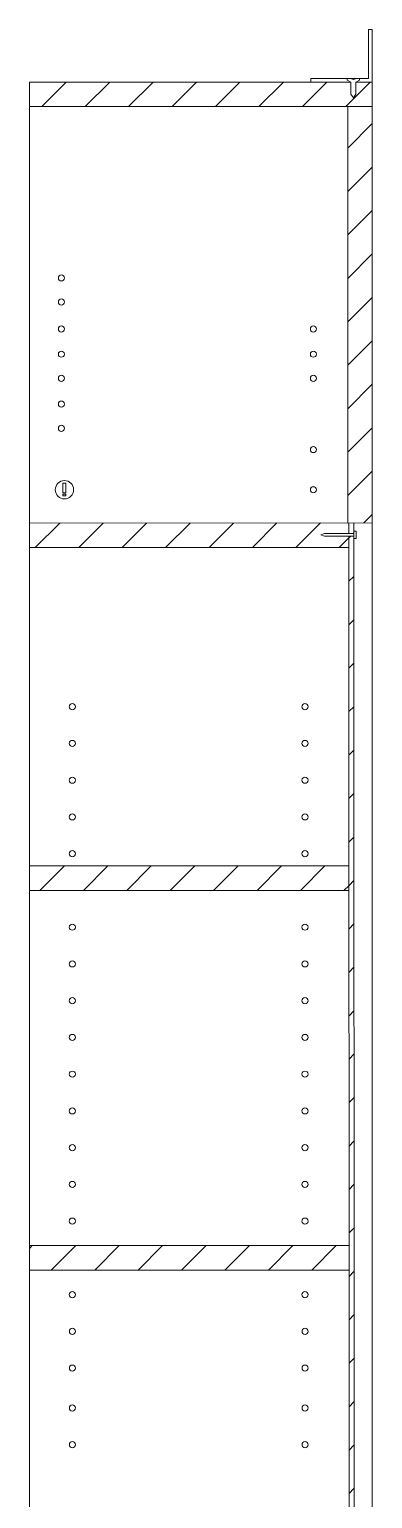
# Model space of a CAD drawing. Header units: millimetres. Extents: x -1085 to 10527, y 119 to 3003.
# Drawn here: x -1085.3 to -1057.3, y 426 to 545.9 of the extents above; entities that cross this region are included whole.
import ezdxf

# ---------------------------------------------------------------- set-up
doc = ezdxf.new("R2010")
doc.units = ezdxf.units.MM
doc.linetypes.add('CONTINUA', pattern=[0])
doc.layers.add('A-FURN', color=2, linetype='Continuous', lineweight=18)
doc.layers.add('LINEE DI SEZIONE', color=4, linetype='Continuous', lineweight=15)
pattern_1 = [(45, (-1768.0086, 33.2973), (-1.7736006, 1.7736006), [])]

msp = doc.modelspace()

# ---------------------------------------------------------------- hatches: boundary and pattern name
at = {"layer": 'LINEE DI SEZIONE'}
h = msp.add_hatch(dxfattribs=at)
h.set_pattern_fill('ANSI31', color=256, scale=0.79)
h.set_pattern_definition(pattern_1)
h.paths.add_polyline_path([(-1059.2, 409.58), (-1061.2, 409.58), (-1061.5, 409.68), (-1061.2, 409.78), (-1059.2, 409.78), (-1059.2, 410.64), (-1085.3, 410.64), (-1085.3, 408.64), (-1059.2, 408.64)])
h.paths.add_polyline_path([(-1059.19, 382.64), (-1085.29, 382.64), (-1085.29, 380.64), (-1059.19, 380.64)])
h.paths.add_polyline_path([(-1059.19, 351.64), (-1085.29, 351.64), (-1085.29, 349.64), (-1059.19, 349.64)])
h.paths.add_polyline_path([(-1059.18, 317.64), (-1085.28, 317.64), (-1085.28, 315.64), (-1059.18, 315.64), (-1059.18, 316.57), (-1061.18, 316.57), (-1061.48, 316.67), (-1061.18, 316.77), (-1059.18, 316.77)])
h.paths.add_polyline_path([(-1059.21, 446.64), (-1085.31, 446.64), (-1085.31, 444.64), (-1059.21, 444.64)])
h.paths.add_polyline_path([(-1059.21, 477.64), (-1085.31, 477.64), (-1085.31, 475.64), (-1059.21, 475.64)])
h.paths.add_polyline_path([(-1059.22, 505.64), (-1085.32, 505.63), (-1085.32, 503.64), (-1059.22, 503.64), (-1059.22, 504.57), (-1061.22, 504.57), (-1061.52, 504.67), (-1061.22, 504.77), (-1059.22, 504.77)])
h.paths.add_polyline_path([(-1057.32, 541.64), (-1058.65, 541.64), (-1058.65, 540.64), (-1058.85, 540.34), (-1059.05, 540.64), (-1059.05, 541.64), (-1062.32, 541.64), (-1085.32, 541.64), (-1085.32, 539.64), (-1057.32, 539.64)])
h.paths.add_polyline_path([(-1057.32, 539.64), (-1059.32, 539.64), (-1059.32, 505.64), (-1059.22, 505.64), (-1057.32, 505.64), (-1057.32, 506.64)])
h = msp.add_hatch(dxfattribs=at)
h.set_pattern_fill('ANSI31', color=256, scale=0.79)
h.set_pattern_definition(pattern_1)
h.paths.add_polyline_path([(-1058.82, 505.64), (-1059.22, 505.64), (-1059.22, 504.77), (-1058.82, 504.77)])
h.paths.add_polyline_path([(-1058.82, 504.37), (-1058.82, 504.37), (-1058.82, 504.57), (-1059.22, 504.57), (-1059.21, 475.64), (-1058.81, 475.67)])
h = msp.add_hatch(dxfattribs=at)
h.set_pattern_fill('ANSI31', color=256, scale=0.79)
h.set_pattern_definition(pattern_1)
h.paths.add_polyline_path([(-1058.81, 475.64), (-1059.21, 475.64), (-1059.21, 444.64), (-1058.81, 444.64)])
h = msp.add_hatch(dxfattribs=at)
h.set_pattern_fill('ANSI31', color=256, scale=0.79)
h.set_pattern_definition(pattern_1)
h.paths.add_polyline_path([(-1058.81, 444.64), (-1059.21, 444.64), (-1059.2, 409.78), (-1058.8, 409.78), (-1058.8, 409.98)])

# ---------------------------------------------------------------- linework, layer by layer
at = {"layer": 'A-FURN'}
for p, q in [((-1057.62, 545.94), (-1057.62, 541.94)), ((-1057.32, 545.94), (-1057.62, 545.94)), ((-1057.32, 545.94), (-1057.32, 541.64)), ((-1085.32, 541.64), (-1059.05, 541.64)), ((-1062.32, 541.64), (-1062.32, 541.94)), ((-1062.32, 541.94), (-1057.62, 541.94)), ((-1059.05, 541.64), (-1062.32, 541.64)), ((-1059.35, 541.94), (-1059.35, 541.79)), ((-1059.35, 541.94), (-1058.35, 541.94)), ((-1059.05, 541.64), (-1059.35, 541.79)), ((-1059.1, 541.94), (-1058.85, 541.84)), ((-1059.05, 541.64), (-1059.05, 540.64)), ((-1058.6, 541.94), (-1058.85, 541.84)), ((-1058.65, 541.64), (-1058.35, 541.79)), ((-1058.65, 541.64), (-1057.32, 541.64)), ((-1058.65, 541.64), (-1058.65, 540.64)), ((-1057.32, 541.64), (-1058.65, 541.64)), ((-1058.35, 541.94), (-1058.35, 541.79)), ((-1059.05, 540.64), (-1058.85, 540.34)), ((-1058.85, 540.34), (-1058.65, 540.64)), ((-1057.32, 539.64), (-1085.32, 539.64)), ((-1059.32, 505.64), (-1059.32, 539.64)), ((-1061.22, 504.77), (-1061.52, 504.67)), ((-1061.52, 504.67), (-1061.22, 504.57)), ((-1058.82, 504.77), (-1061.22, 504.77)), ((-1058.82, 504.57), (-1061.22, 504.57)), ((-1058.62, 504.97), (-1058.82, 504.97)), ((-1058.82, 504.97), (-1058.82, 504.37)), ((-1058.82, 504.37), (-1058.62, 504.37)), ((-1058.62, 504.37), (-1058.62, 504.97)), ((-1059.22, 503.64), (-1085.32, 503.64)), ((-1059.21, 477.64), (-1085.31, 477.64)), ((-1059.21, 475.64), (-1085.31, 475.64)), ((-1059.21, 446.64), (-1085.31, 446.64)), ((-1059.21, 444.64), (-1085.31, 444.64))]:
    msp.add_line(p, q, dxfattribs=at)
at = {"layer": 'A-FURN', "linetype": 'CONTINUA', "ltscale": 0.1}
for p, q in [((-1057.32, 505.64), (-1085.32, 505.63)), ((-1059.22, 505.64), (-1059.22, 504.77)), ((-1058.82, 505.64), (-1058.78, 314.64)), ((-1059.22, 504.57), (-1059.2, 409.78))]:
    msp.add_line(p, q, dxfattribs=at)
at = {"layer": 'A-FURN'}
msp.add_lwpolyline([(-1085.28, 304.64), (-1085.32, 506.64), (-1085.32, 541.64)], dxfattribs=at)
at = {"layer": 'A-FURN', "linetype": 'CONTINUA', "ltscale": 0.1}
msp.add_lwpolyline([(-1057.32, 541.64), (-1057.32, 506.64), (-1057.28, 315.64)], dxfattribs=at)
at = {"layer": 'A-FURN'}
for points in [[(-1082.58, 508.89), (-1082.35, 508.89), (-1082.35, 508.11), (-1082.58, 508.11)], [(-1082.58, 507.99), (-1082.35, 507.99), (-1082.35, 507.86), (-1082.58, 507.86)]]:
    msp.add_lwpolyline(points, close=True, dxfattribs=at)
for centre, radius in [((-1082.7, 525.65), 0.25), ((-1082.7, 523.68), 0.25), ((-1082.7, 521.48), 0.25), ((-1062.12, 521.48), 0.25), ((-1082.7, 519.42), 0.25), ((-1062.12, 519.42), 0.25), ((-1082.7, 517.45), 0.25), ((-1062.12, 517.45), 0.25), ((-1082.7, 515.34), 0.25), ((-1082.7, 513.37), 0.25), ((-1062.12, 511.63), 0.25), ((-1082.45, 508.35), 0.749), ((-1062.12, 508.35), 0.25)]:
    msp.add_circle(centre, radius, dxfattribs=at)
at = {"layer": 'A-FURN', "linetype": 'CONTINUA', "ltscale": 0.1}
for centre in [(-1081.81, 490.64), (-1062.81, 490.64), (-1081.81, 487.64), (-1062.81, 487.64), (-1081.81, 484.64), (-1062.81, 484.64), (-1081.81, 481.64), (-1062.81, 481.64), (-1081.81, 478.64), (-1062.81, 478.64), (-1081.81, 472.64), (-1062.81, 472.64), (-1081.81, 469.64), (-1062.81, 469.64), (-1081.81, 466.64), (-1062.81, 466.64), (-1081.81, 463.64), (-1062.81, 463.64), (-1081.81, 460.64), (-1062.81, 460.64), (-1081.81, 457.64), (-1062.81, 457.64), (-1081.81, 454.64), (-1062.81, 454.64), (-1081.81, 451.64), (-1062.81, 451.64), (-1081.81, 448.64), (-1062.81, 448.64), (-1081.81, 442.64), (-1062.81, 442.64), (-1081.8, 439.64), (-1062.8, 439.64), (-1081.8, 436.64), (-1062.8, 436.64), (-1081.8, 433.39), (-1062.8, 433.39), (-1081.8, 430.39), (-1062.8, 430.39)]:
    msp.add_circle(centre, 0.25, dxfattribs=at)

doc.saveas('drawing.dxf')
